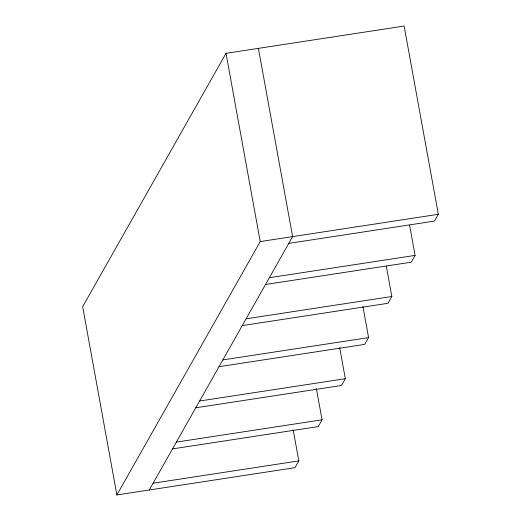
<?xml version="1.0" encoding="UTF-8"?>
<svg xmlns="http://www.w3.org/2000/svg" width="521" height="521" viewBox="0 0 521 521"><rect width="100%" height="100%" fill="white"/><g stroke="black" fill="none" stroke-linecap="round" stroke-linejoin="round"><path stroke-width="0.78" d="M288.777 243.392L434.501 221.08L438.337 214.3L404.127 26.05L226.016 53.324L82.663 306.7L116.873 494.95L294.984 467.676L298.82 460.896L293.16 429.792M116.873 494.95L260.226 241.575L226.016 53.324M149.253 489.994L292.613 236.612L258.403 48.362M316.416 388.692L322.069 419.802L318.233 426.582L172.51 448.894M339.672 347.592L345.325 378.702L341.489 385.481L195.766 407.793M362.922 306.491L368.575 337.601L364.739 344.381L219.015 366.693M386.322 266.192L391.831 296.501L387.995 303.281L242.272 325.592M409.571 225.092L415.081 255.401L411.245 262.18L265.521 284.492M260.226 241.575L438.337 214.3M269.357 277.713L415.081 255.401M246.107 318.813L391.831 296.501M222.851 359.913L368.575 337.601M199.602 401.014L345.325 378.702M176.345 442.114L322.069 419.802M153.089 483.214L298.82 460.896"/></g></svg>
